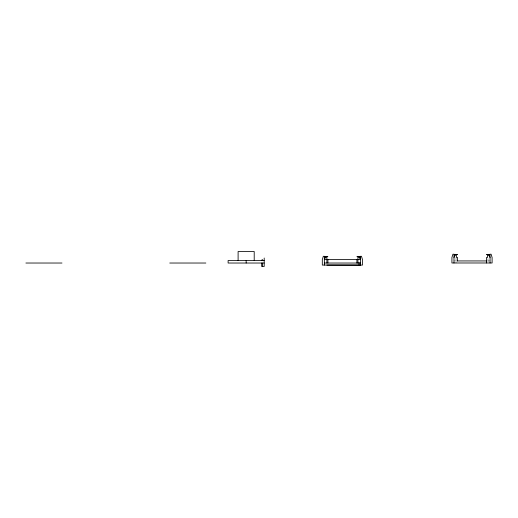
<?xml version="1.0" encoding="UTF-8"?>
<svg xmlns="http://www.w3.org/2000/svg" width="518" height="518" viewBox="0 0 518 518"><rect width="100%" height="100%" fill="white"/><g stroke="black" fill="none" stroke-linecap="round" stroke-linejoin="round"><path stroke-width="0.39" stroke-dasharray="2.59 1.94" d="M453.975 260.936L456.021 260.936M490.054 260.936L488.001 260.936L488.001 262.302L488.001 257.472M456.021 257.472L456.021 262.982"/><path stroke-width="0.78" d="M326.877 263.027L326.877 256.857L327.907 256.656L326.062 256.449L324.359 259.563L360.437 259.563L358.741 256.449L356.896 256.656L357.919 256.857L357.919 263.027L360.437 263.066L360.437 265.119L326.877 265.074M453.975 257.472L455.672 254.357L457.517 254.565L456.494 254.765L456.494 257.472L457.517 257.472L457.517 260.936M358.391 256.656L361.46 256.242L362.49 259.563L362.49 265.074L322.313 265.074L322.313 259.563L323.336 256.242L326.411 256.656M488.001 254.565L491.077 254.15L492.1 257.472L492.1 262.982L451.923 262.982L451.923 257.472L452.946 254.15L456.021 254.565M455.341 254.973L453.975 254.973L453.975 262.982M488.001 254.973L490.054 254.973L490.054 262.982M324.359 257.064L326.411 257.064M358.391 257.064L360.437 257.064M264.193 260.528L228.114 260.528L228.114 263.027L264.193 263.027M456.818 260.936L486.506 260.936M25.9 263.027L61.979 263.027M169.762 263.027L205.84 263.027M324.359 263.027L360.437 263.027M358.391 265.074L360.437 265.119L360.437 256.242M490.054 257.472L488.351 254.357L486.506 254.565L487.529 254.765L487.529 257.472L486.506 257.472L486.506 262.982M356.896 259.563L356.896 263.027M327.907 259.563L327.907 263.027M324.359 256.242L324.359 265.074M264.193 258.029L264.193 266.485L261.674 266.485L261.674 263.027M262.496 263.027L262.496 266.485M254.208 260.528L254.208 251.515L238.105 251.515L238.105 260.528M246.154 260.528L246.154 263.027M262.496 259.913L261.266 260.321L262.496 260.321L262.496 259.913"/></g></svg>
